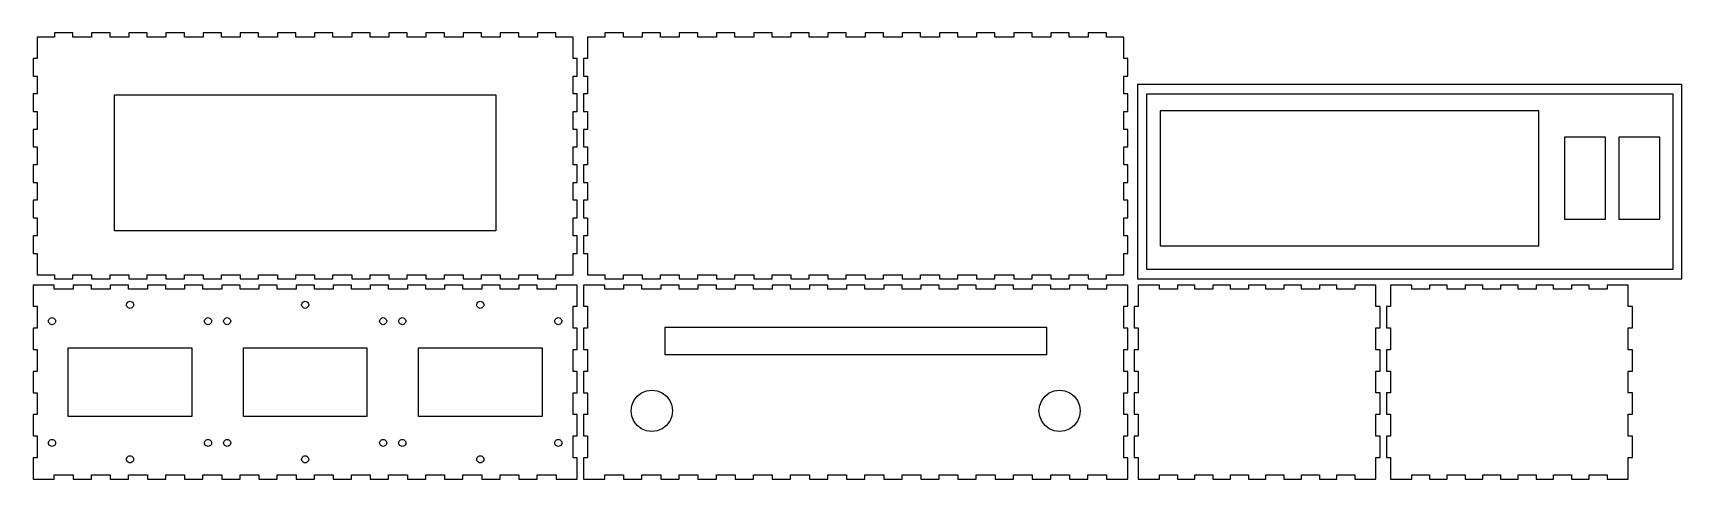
# Model space of a CAD drawing. Header units: metres. Extents: x 0 to 1205, y 0 to 326.
import ezdxf

# ---------------------------------------------------------------- set-up
doc = ezdxf.new("R2010")
doc.units = ezdxf.units.M

msp = doc.modelspace()

# ---------------------------------------------------------------- linework, layer by layer
for p, q in [((29.2, 326.3), (15.8, 326.3)), ((15.8, 326.3), (15.8, 323.3)), ((29.2, 323.3), (29.2, 326.3)), ((56.4, 326.3), (42.9, 326.3)), ((42.9, 326.3), (42.9, 323.3)), ((56.4, 323.3), (56.4, 326.3)), ((83.5, 326.3), (70.1, 326.3)), ((70.1, 326.3), (70.1, 323.3)), ((83.5, 323.3), (83.5, 326.3)), ((110.7, 326.3), (97.2, 326.3)), ((97.2, 326.3), (97.2, 323.3)), ((110.7, 323.3), (110.7, 326.3)), ((137.8, 326.3), (124.4, 326.3)), ((124.4, 326.3), (124.4, 323.3)), ((137.8, 323.3), (137.8, 326.3)), ((165, 326.3), (151.6, 326.3)), ((151.6, 326.3), (151.6, 323.3)), ((165, 323.3), (165, 326.3)), ((192.1, 326.3), (178.7, 326.3)), ((178.7, 326.3), (178.7, 323.3)), ((192.1, 323.3), (192.1, 326.3)), ((219.3, 326.3), (205.9, 326.3)), ((205.9, 326.3), (205.9, 323.3)), ((219.3, 323.3), (219.3, 326.3)), ((246.4, 326.3), (233, 326.3)), ((233, 326.3), (233, 323.3)), ((246.4, 323.3), (246.4, 326.3)), ((273.6, 326.3), (260.2, 326.3)), ((260.2, 326.3), (260.2, 323.3)), ((273.6, 323.3), (273.6, 326.3)), ((300.8, 326.3), (287.3, 326.3)), ((287.3, 326.3), (287.3, 323.3)), ((300.8, 323.3), (300.8, 326.3)), ((327.9, 326.3), (314.5, 326.3)), ((314.5, 326.3), (314.5, 323.3)), ((327.9, 323.3), (327.9, 326.3)), ((355.1, 326.3), (341.6, 326.3)), ((341.6, 326.3), (341.6, 323.3)), ((355.1, 323.3), (355.1, 326.3)), ((382.2, 326.3), (368.8, 326.3)), ((368.8, 326.3), (368.8, 323.3)), ((382.2, 323.3), (382.2, 326.3)), ((431.6, 326.3), (418.1, 326.3)), ((418.1, 326.3), (418.1, 323.3)), ((431.6, 323.3), (431.6, 326.3)), ((458.7, 326.3), (445.3, 326.3)), ((445.3, 326.3), (445.3, 323.3)), ((458.7, 323.3), (458.7, 326.3)), ((485.9, 326.3), (472.4, 326.3)), ((472.4, 326.3), (472.4, 323.3)), ((485.9, 323.3), (485.9, 326.3)), ((513, 326.3), (499.6, 326.3)), ((499.6, 326.3), (499.6, 323.3)), ((513, 323.3), (513, 326.3)), ((540.2, 326.3), (526.8, 326.3)), ((526.8, 326.3), (526.8, 323.3)), ((540.2, 323.3), (540.2, 326.3)), ((567.3, 326.3), (553.9, 326.3)), ((553.9, 326.3), (553.9, 323.3)), ((567.3, 323.3), (567.3, 326.3)), ((594.5, 326.3), (581.1, 326.3)), ((581.1, 326.3), (581.1, 323.3)), ((594.5, 323.3), (594.5, 326.3)), ((621.7, 326.3), (608.2, 326.3)), ((608.2, 326.3), (608.2, 323.3)), ((621.7, 323.3), (621.7, 326.3)), ((648.8, 326.3), (635.4, 326.3)), ((635.4, 326.3), (635.4, 323.3)), ((648.8, 323.3), (648.8, 326.3)), ((676, 326.3), (662.5, 326.3)), ((662.5, 326.3), (662.5, 323.3)), ((676, 323.3), (676, 326.3)), ((703.1, 326.3), (689.7, 326.3)), ((689.7, 326.3), (689.7, 323.3)), ((703.1, 323.3), (703.1, 326.3)), ((730.3, 326.3), (716.8, 326.3)), ((716.8, 326.3), (716.8, 323.3)), ((730.3, 323.3), (730.3, 326.3)), ((757.4, 326.3), (744, 326.3)), ((744, 326.3), (744, 323.3)), ((757.4, 323.3), (757.4, 326.3)), ((784.6, 326.3), (771.2, 326.3)), ((771.2, 326.3), (771.2, 323.3)), ((784.6, 323.3), (784.6, 326.3)), ((15.8, 323.3), (3.1, 323.3)), ((3.1, 323.3), (3.1, 307.6)), ((42.9, 323.3), (29.2, 323.3)), ((70.1, 323.3), (56.4, 323.3)), ((97.2, 323.3), (83.5, 323.3)), ((124.4, 323.3), (110.7, 323.3)), ((151.6, 323.3), (137.8, 323.3)), ((178.7, 323.3), (165, 323.3)), ((205.9, 323.3), (192.1, 323.3)), ((233, 323.3), (219.3, 323.3)), ((260.2, 323.3), (246.4, 323.3)), ((287.3, 323.3), (273.6, 323.3)), ((314.5, 323.3), (300.8, 323.3)), ((341.6, 323.3), (327.9, 323.3)), ((368.8, 323.3), (355.1, 323.3)), ((394.9, 323.3), (382.2, 323.3)), ((394.9, 307.6), (394.9, 323.3)), ((418.1, 323.3), (405.4, 323.3)), ((405.4, 323.3), (405.4, 307.6)), ((445.3, 323.3), (431.6, 323.3)), ((472.4, 323.3), (458.7, 323.3)), ((499.6, 323.3), (485.9, 323.3)), ((526.8, 323.3), (513, 323.3)), ((553.9, 323.3), (540.2, 323.3)), ((581.1, 323.3), (567.3, 323.3)), ((608.2, 323.3), (594.5, 323.3)), ((635.4, 323.3), (621.7, 323.3)), ((662.5, 323.3), (648.8, 323.3)), ((689.7, 323.3), (676, 323.3)), ((716.8, 323.3), (703.1, 323.3)), ((744, 323.3), (730.3, 323.3)), ((771.2, 323.3), (757.4, 323.3)), ((797.3, 323.3), (784.6, 323.3)), ((797.3, 307.6), (797.3, 323.3)), ((3.1, 307.6), (0.1, 307.6)), ((0.1, 307.6), (0.1, 294.8)), ((397.9, 307.6), (394.9, 307.6)), ((397.9, 294.8), (397.9, 307.6)), ((405.4, 307.6), (402.4, 307.6)), ((402.4, 307.6), (402.4, 294.8)), ((800.3, 307.6), (797.3, 307.6)), ((800.3, 294.8), (800.3, 307.6)), ((0.1, 294.8), (3.1, 294.8)), ((3.1, 294.8), (3.1, 281.7)), ((394.9, 281.7), (394.9, 294.8)), ((394.9, 294.8), (397.9, 294.8)), ((402.4, 294.8), (405.4, 294.8)), ((405.4, 294.8), (405.4, 281.7)), ((797.3, 281.7), (797.3, 294.8)), ((797.3, 294.8), (800.3, 294.8)), ((3.1, 281.7), (0.1, 281.7)), ((0.1, 281.7), (0.1, 268.8)), ((59.6, 181.6), (59.6, 281.1)), ((59.6, 281.1), (338.4, 281.1)), ((338.4, 281.1), (338.4, 181.6)), ((397.9, 281.7), (394.9, 281.7)), ((397.9, 268.8), (397.9, 281.7)), ((405.4, 281.7), (402.4, 281.7)), ((402.4, 281.7), (402.4, 268.8)), ((800.3, 281.7), (797.3, 281.7)), ((800.3, 268.8), (800.3, 281.7)), ((1205.2, 288.5), (807.2, 288.5)), ((807.2, 288.5), (807.2, 146.5)), ((814, 153.2), (814, 281.8)), ((814, 281.8), (1198.5, 281.8)), ((1198.5, 281.8), (1198.5, 153.2)), ((1205.2, 146.5), (1205.2, 288.5)), ((0.1, 268.8), (3.1, 268.8)), ((3.1, 268.8), (3.1, 255.7)), ((394.9, 255.7), (394.9, 268.8)), ((394.9, 268.8), (397.9, 268.8)), ((402.4, 268.8), (405.4, 268.8)), ((405.4, 268.8), (405.4, 255.7)), ((797.3, 255.7), (797.3, 268.8)), ((797.3, 268.8), (800.3, 268.8)), ((1100.5, 269.3), (823.9, 269.3)), ((823.9, 269.3), (823.9, 170.7)), ((1100.5, 170.7), (1100.5, 269.3)), ((3.1, 255.7), (0.1, 255.7)), ((0.1, 255.7), (0.1, 242.9)), ((397.9, 255.7), (394.9, 255.7)), ((397.9, 242.9), (397.9, 255.7)), ((405.4, 255.7), (402.4, 255.7)), ((402.4, 255.7), (402.4, 242.9)), ((800.3, 255.7), (797.3, 255.7)), ((800.3, 242.9), (800.3, 255.7)), ((0.1, 242.9), (3.1, 242.9)), ((3.1, 242.9), (3.1, 229.8)), ((394.9, 229.8), (394.9, 242.9)), ((394.9, 242.9), (397.9, 242.9)), ((402.4, 242.9), (405.4, 242.9)), ((405.4, 242.9), (405.4, 229.8)), ((797.3, 229.8), (797.3, 242.9)), ((797.3, 242.9), (800.3, 242.9)), ((1149.3, 250), (1119.3, 250)), ((1119.3, 250), (1119.3, 190)), ((1149.3, 190), (1149.3, 250)), ((1189.1, 250), (1159.1, 250)), ((1159.1, 250), (1159.1, 190)), ((1189.1, 190), (1189.1, 250)), ((3.1, 229.8), (0.1, 229.8)), ((0.1, 229.8), (0.1, 217)), ((397.9, 229.8), (394.9, 229.8)), ((397.9, 217), (397.9, 229.8)), ((405.4, 229.8), (402.4, 229.8)), ((402.4, 229.8), (402.4, 217)), ((800.3, 229.8), (797.3, 229.8)), ((800.3, 217), (800.3, 229.8)), ((0.1, 217), (3.1, 217)), ((3.1, 217), (3.1, 203.9)), ((394.9, 203.9), (394.9, 217)), ((394.9, 217), (397.9, 217)), ((402.4, 217), (405.4, 217)), ((405.4, 217), (405.4, 203.9)), ((797.3, 203.9), (797.3, 217)), ((797.3, 217), (800.3, 217)), ((3.1, 203.9), (0.1, 203.9)), ((0.1, 203.9), (0.1, 191.1)), ((397.9, 203.9), (394.9, 203.9)), ((397.9, 191.1), (397.9, 203.9)), ((405.4, 203.9), (402.4, 203.9)), ((402.4, 203.9), (402.4, 191.1)), ((800.3, 203.9), (797.3, 203.9)), ((800.3, 191.1), (800.3, 203.9)), ((0.1, 191.1), (3.1, 191.1)), ((3.1, 191.1), (3.1, 177.9)), ((338.4, 181.6), (59.6, 181.6)), ((394.9, 177.9), (394.9, 191.1)), ((394.9, 191.1), (397.9, 191.1)), ((402.4, 191.1), (405.4, 191.1)), ((405.4, 191.1), (405.4, 177.9)), ((797.3, 177.9), (797.3, 191.1)), ((797.3, 191.1), (800.3, 191.1)), ((1119.3, 190), (1149.3, 190)), ((1159.1, 190), (1189.1, 190)), ((3.1, 177.9), (0.1, 177.9)), ((0.1, 177.9), (0.1, 165.1)), ((397.9, 177.9), (394.9, 177.9)), ((397.9, 165.1), (397.9, 177.9)), ((405.4, 177.9), (402.4, 177.9)), ((402.4, 177.9), (402.4, 165.1)), ((800.3, 177.9), (797.3, 177.9)), ((800.3, 165.1), (800.3, 177.9)), ((823.9, 170.7), (1100.5, 170.7)), ((0.1, 165.1), (3.1, 165.1)), ((3.1, 165.1), (3.1, 149.4)), ((394.9, 149.4), (394.9, 165.1)), ((394.9, 165.1), (397.9, 165.1)), ((402.4, 165.1), (405.4, 165.1)), ((405.4, 165.1), (405.4, 149.4)), ((797.3, 149.4), (797.3, 165.1)), ((797.3, 165.1), (800.3, 165.1)), ((3.1, 149.4), (15.8, 149.4)), ((15.8, 149.4), (15.8, 146.4)), ((15.8, 146.4), (29.2, 146.4)), ((29.2, 149.4), (42.9, 149.4)), ((29.2, 146.4), (29.2, 149.4)), ((42.9, 149.4), (42.9, 146.4)), ((42.9, 146.4), (56.4, 146.4)), ((56.4, 146.4), (56.4, 149.4)), ((56.4, 149.4), (70.1, 149.4)), ((70.1, 149.4), (70.1, 146.4)), ((70.1, 146.4), (83.5, 146.4)), ((83.5, 146.4), (83.5, 149.4)), ((83.5, 149.4), (97.2, 149.4)), ((97.2, 149.4), (97.2, 146.4)), ((97.2, 146.4), (110.7, 146.4)), ((110.7, 146.4), (110.7, 149.4)), ((110.7, 149.4), (124.4, 149.4)), ((124.4, 149.4), (124.4, 146.4)), ((124.4, 146.4), (137.8, 146.4)), ((137.8, 146.4), (137.8, 149.4)), ((137.8, 149.4), (151.6, 149.4)), ((151.6, 149.4), (151.6, 146.4)), ((151.6, 146.4), (165, 146.4)), ((165, 146.4), (165, 149.4)), ((165, 149.4), (178.7, 149.4)), ((178.7, 149.4), (178.7, 146.4)), ((178.7, 146.4), (192.1, 146.4)), ((192.1, 146.4), (192.1, 149.4)), ((192.1, 149.4), (205.9, 149.4)), ((205.9, 149.4), (205.9, 146.4)), ((205.9, 146.4), (219.3, 146.4)), ((219.3, 146.4), (219.3, 149.4)), ((219.3, 149.4), (233, 149.4)), ((233, 149.4), (233, 146.4)), ((233, 146.4), (246.4, 146.4)), ((246.4, 146.4), (246.4, 149.4)), ((246.4, 149.4), (260.2, 149.4)), ((260.2, 149.4), (260.2, 146.4)), ((260.2, 146.4), (273.6, 146.4)), ((273.6, 146.4), (273.6, 149.4)), ((273.6, 149.4), (287.3, 149.4)), ((287.3, 149.4), (287.3, 146.4)), ((287.3, 146.4), (300.8, 146.4)), ((300.8, 146.4), (300.8, 149.4)), ((300.8, 149.4), (314.5, 149.4)), ((314.5, 149.4), (314.5, 146.4)), ((314.5, 146.4), (327.9, 146.4)), ((327.9, 146.4), (327.9, 149.4)), ((327.9, 149.4), (341.6, 149.4)), ((341.6, 149.4), (341.6, 146.4)), ((341.6, 146.4), (355.1, 146.4)), ((355.1, 146.4), (355.1, 149.4)), ((355.1, 149.4), (368.8, 149.4)), ((368.8, 149.4), (368.8, 146.4)), ((368.8, 146.4), (382.2, 146.4)), ((382.2, 146.4), (382.2, 149.4)), ((382.2, 149.4), (394.9, 149.4)), ((405.4, 149.4), (418.1, 149.4)), ((418.1, 149.4), (418.1, 146.4)), ((418.1, 146.4), (431.6, 146.4)), ((431.6, 149.4), (445.3, 149.4)), ((431.6, 146.4), (431.6, 149.4)), ((445.3, 149.4), (445.3, 146.4)), ((445.3, 146.4), (458.7, 146.4)), ((458.7, 146.4), (458.7, 149.4)), ((458.7, 149.4), (472.4, 149.4)), ((472.4, 149.4), (472.4, 146.4)), ((472.4, 146.4), (485.9, 146.4)), ((485.9, 146.4), (485.9, 149.4)), ((485.9, 149.4), (499.6, 149.4)), ((499.6, 149.4), (499.6, 146.4)), ((499.6, 146.4), (513, 146.4)), ((513, 146.4), (513, 149.4)), ((513, 149.4), (526.8, 149.4)), ((526.8, 149.4), (526.8, 146.4)), ((526.8, 146.4), (540.2, 146.4)), ((540.2, 146.4), (540.2, 149.4)), ((540.2, 149.4), (553.9, 149.4)), ((553.9, 149.4), (553.9, 146.4)), ((553.9, 146.4), (567.3, 146.4)), ((567.3, 146.4), (567.3, 149.4)), ((567.3, 149.4), (581.1, 149.4)), ((581.1, 149.4), (581.1, 146.4)), ((581.1, 146.4), (594.5, 146.4)), ((594.5, 146.4), (594.5, 149.4)), ((594.5, 149.4), (608.2, 149.4)), ((608.2, 149.4), (608.2, 146.4)), ((608.2, 146.4), (621.7, 146.4)), ((621.7, 146.4), (621.7, 149.4)), ((621.7, 149.4), (635.4, 149.4)), ((635.4, 149.4), (635.4, 146.4)), ((635.4, 146.4), (648.8, 146.4)), ((648.8, 146.4), (648.8, 149.4)), ((648.8, 149.4), (662.5, 149.4)), ((662.5, 149.4), (662.5, 146.4)), ((662.5, 146.4), (676, 146.4)), ((676, 146.4), (676, 149.4)), ((676, 149.4), (689.7, 149.4)), ((689.7, 149.4), (689.7, 146.4)), ((689.7, 146.4), (703.1, 146.4)), ((703.1, 146.4), (703.1, 149.4)), ((703.1, 149.4), (716.8, 149.4)), ((716.8, 149.4), (716.8, 146.4)), ((716.8, 146.4), (730.3, 146.4)), ((730.3, 146.4), (730.3, 149.4)), ((730.3, 149.4), (744, 149.4)), ((744, 149.4), (744, 146.4)), ((744, 146.4), (757.4, 146.4)), ((757.4, 146.4), (757.4, 149.4)), ((757.4, 149.4), (771.2, 149.4)), ((771.2, 149.4), (771.2, 146.4)), ((771.2, 146.4), (784.6, 146.4)), ((784.6, 146.4), (784.6, 149.4)), ((784.6, 149.4), (797.3, 149.4)), ((807.2, 146.5), (1205.2, 146.5)), ((1198.5, 153.2), (814, 153.2)), ((15.6, 141.9), (0.1, 141.9)), ((0.1, 141.9), (0.1, 126.4)), ((15.6, 138.9), (15.6, 141.9)), ((29.4, 138.9), (15.6, 138.9)), ((42.8, 141.9), (29.4, 141.9)), ((29.4, 141.9), (29.4, 138.9)), ((42.8, 138.9), (42.8, 141.9)), ((56.5, 138.9), (42.8, 138.9)), ((69.9, 141.9), (56.5, 141.9)), ((56.5, 141.9), (56.5, 138.9)), ((69.9, 138.9), (69.9, 141.9)), ((83.7, 138.9), (69.9, 138.9)), ((97.1, 141.9), (83.7, 141.9)), ((83.7, 141.9), (83.7, 138.9)), ((97.1, 138.9), (97.1, 141.9)), ((110.8, 138.9), (97.1, 138.9)), ((124.2, 141.9), (110.8, 141.9)), ((110.8, 141.9), (110.8, 138.9)), ((124.2, 138.9), (124.2, 141.9)), ((138, 138.9), (124.2, 138.9)), ((151.4, 141.9), (138, 141.9)), ((138, 141.9), (138, 138.9)), ((151.4, 138.9), (151.4, 141.9)), ((165.1, 138.9), (151.4, 138.9)), ((178.6, 141.9), (165.1, 141.9)), ((165.1, 141.9), (165.1, 138.9)), ((178.6, 138.9), (178.6, 141.9)), ((192.3, 138.9), (178.6, 138.9)), ((205.7, 141.9), (192.3, 141.9)), ((192.3, 141.9), (192.3, 138.9)), ((205.7, 138.9), (205.7, 141.9)), ((219.4, 138.9), (205.7, 138.9)), ((232.9, 141.9), (219.4, 141.9)), ((219.4, 141.9), (219.4, 138.9)), ((232.9, 138.9), (232.9, 141.9)), ((246.6, 138.9), (232.9, 138.9)), ((260, 141.9), (246.6, 141.9)), ((246.6, 141.9), (246.6, 138.9)), ((260, 138.9), (260, 141.9)), ((273.8, 138.9), (260, 138.9)), ((287.2, 141.9), (273.8, 141.9)), ((273.8, 141.9), (273.8, 138.9)), ((287.2, 138.9), (287.2, 141.9)), ((300.9, 138.9), (287.2, 138.9)), ((314.3, 141.9), (300.9, 141.9)), ((300.9, 141.9), (300.9, 138.9)), ((314.3, 138.9), (314.3, 141.9)), ((328.1, 138.9), (314.3, 138.9)), ((341.5, 141.9), (328.1, 141.9)), ((328.1, 141.9), (328.1, 138.9)), ((341.5, 138.9), (341.5, 141.9)), ((355.2, 138.9), (341.5, 138.9)), ((368.6, 141.9), (355.2, 141.9)), ((355.2, 141.9), (355.2, 138.9)), ((368.6, 138.9), (368.6, 141.9)), ((382.4, 138.9), (368.6, 138.9)), ((397.9, 141.9), (382.4, 141.9)), ((382.4, 141.9), (382.4, 138.9)), ((397.9, 126.4), (397.9, 141.9)), ((418, 141.9), (402.4, 141.9)), ((402.4, 141.9), (402.4, 126.4)), ((418, 138.9), (418, 141.9)), ((431.7, 138.9), (418, 138.9)), ((445.1, 141.9), (431.7, 141.9)), ((431.7, 141.9), (431.7, 138.9)), ((445.1, 138.9), (445.1, 141.9)), ((458.9, 138.9), (445.1, 138.9)), ((472.3, 141.9), (458.9, 141.9)), ((458.9, 141.9), (458.9, 138.9)), ((472.3, 138.9), (472.3, 141.9)), ((486, 138.9), (472.3, 138.9)), ((499.5, 141.9), (486, 141.9)), ((486, 141.9), (486, 138.9)), ((499.5, 138.9), (499.5, 141.9)), ((513.2, 138.9), (499.5, 138.9)), ((526.6, 141.9), (513.2, 141.9)), ((513.2, 141.9), (513.2, 138.9)), ((526.6, 138.9), (526.6, 141.9)), ((540.3, 138.9), (526.6, 138.9)), ((553.8, 141.9), (540.3, 141.9)), ((540.3, 141.9), (540.3, 138.9)), ((553.8, 138.9), (553.8, 141.9)), ((567.5, 138.9), (553.8, 138.9)), ((580.9, 141.9), (567.5, 141.9)), ((567.5, 141.9), (567.5, 138.9)), ((580.9, 138.9), (580.9, 141.9)), ((594.6, 138.9), (580.9, 138.9)), ((608.1, 141.9), (594.6, 141.9)), ((594.6, 141.9), (594.6, 138.9)), ((608.1, 138.9), (608.1, 141.9)), ((621.8, 138.9), (608.1, 138.9)), ((635.2, 141.9), (621.8, 141.9)), ((621.8, 141.9), (621.8, 138.9)), ((635.2, 138.9), (635.2, 141.9)), ((649, 138.9), (635.2, 138.9)), ((662.4, 141.9), (649, 141.9)), ((649, 141.9), (649, 138.9)), ((662.4, 138.9), (662.4, 141.9)), ((676.1, 138.9), (662.4, 138.9)), ((689.5, 141.9), (676.1, 141.9)), ((676.1, 141.9), (676.1, 138.9)), ((689.5, 138.9), (689.5, 141.9)), ((703.3, 138.9), (689.5, 138.9)), ((716.7, 141.9), (703.3, 141.9)), ((703.3, 141.9), (703.3, 138.9)), ((716.7, 138.9), (716.7, 141.9)), ((730.4, 138.9), (716.7, 138.9)), ((743.9, 141.9), (730.4, 141.9)), ((730.4, 141.9), (730.4, 138.9)), ((743.9, 138.9), (743.9, 141.9)), ((757.6, 138.9), (743.9, 138.9)), ((771, 141.9), (757.6, 141.9)), ((757.6, 141.9), (757.6, 138.9)), ((771, 138.9), (771, 141.9)), ((784.7, 138.9), (771, 138.9)), ((800.3, 141.9), (784.7, 141.9)), ((784.7, 141.9), (784.7, 138.9)), ((800.3, 126.4), (800.3, 141.9)), ((823.3, 141.9), (807.8, 141.9)), ((807.8, 141.9), (807.8, 126.2)), ((823.3, 138.9), (823.3, 141.9)), ((836.5, 138.9), (823.3, 138.9)), ((849.3, 141.9), (836.5, 141.9)), ((836.5, 141.9), (836.5, 138.9)), ((849.3, 138.9), (849.3, 141.9)), ((862.4, 138.9), (849.3, 138.9)), ((875.2, 141.9), (862.4, 141.9)), ((862.4, 141.9), (862.4, 138.9)), ((875.2, 138.9), (875.2, 141.9)), ((888.3, 138.9), (875.2, 138.9)), ((901.1, 141.9), (888.3, 141.9)), ((888.3, 141.9), (888.3, 138.9)), ((901.1, 138.9), (901.1, 141.9)), ((914.2, 138.9), (901.1, 138.9)), ((927.1, 141.9), (914.2, 141.9)), ((914.2, 141.9), (914.2, 138.9)), ((927.1, 138.9), (927.1, 141.9)), ((940.2, 138.9), (927.1, 138.9)), ((953, 141.9), (940.2, 141.9)), ((940.2, 141.9), (940.2, 138.9)), ((953, 138.9), (953, 141.9)), ((966.1, 138.9), (953, 138.9)), ((981.6, 141.9), (966.1, 141.9)), ((966.1, 141.9), (966.1, 138.9)), ((981.6, 126.2), (981.6, 141.9)), ((1007.7, 141.9), (992.2, 141.9)), ((992.2, 141.9), (992.2, 126.2)), ((1007.7, 138.9), (1007.7, 141.9)), ((1020.8, 138.9), (1007.7, 138.9)), ((1033.6, 141.9), (1020.8, 141.9)), ((1020.8, 141.9), (1020.8, 138.9)), ((1033.6, 138.9), (1033.6, 141.9)), ((1046.8, 138.9), (1033.6, 138.9)), ((1059.6, 141.9), (1046.8, 141.9)), ((1046.8, 141.9), (1046.8, 138.9)), ((1059.6, 138.9), (1059.6, 141.9)), ((1072.7, 138.9), (1059.6, 138.9)), ((1085.5, 141.9), (1072.7, 141.9)), ((1072.7, 141.9), (1072.7, 138.9)), ((1085.5, 138.9), (1085.5, 141.9)), ((1098.6, 138.9), (1085.5, 138.9)), ((1111.4, 141.9), (1098.6, 141.9)), ((1098.6, 141.9), (1098.6, 138.9)), ((1111.4, 138.9), (1111.4, 141.9)), ((1124.5, 138.9), (1111.4, 138.9)), ((1137.3, 141.9), (1124.5, 141.9)), ((1124.5, 141.9), (1124.5, 138.9)), ((1137.3, 138.9), (1137.3, 141.9)), ((1150.5, 138.9), (1137.3, 138.9)), ((1166, 141.9), (1150.5, 141.9)), ((1150.5, 141.9), (1150.5, 138.9)), ((1166, 126.2), (1166, 141.9)), ((0.1, 126.4), (3.1, 126.4)), ((3.1, 126.4), (3.1, 110.4)), ((68.4, 127.5), (68.5, 128.2)), ((68.5, 126.8), (68.4, 127.5)), ((68.5, 128.2), (68.8, 128.8)), ((68.8, 126.2), (68.5, 126.8)), ((68.8, 128.8), (69.2, 129.3)), ((69.2, 125.7), (68.8, 126.2)), ((69.2, 129.3), (69.7, 129.7)), ((69.7, 125.3), (69.2, 125.7)), ((69.7, 129.7), (70.3, 130)), ((70.3, 125), (69.7, 125.3)), ((70.3, 130), (71, 130.1)), ((71, 124.9), (70.3, 125)), ((71, 130.1), (71.7, 130)), ((71.7, 125), (71, 124.9)), ((71.7, 130), (72.3, 129.7)), ((72.3, 125.3), (71.7, 125)), ((72.3, 129.7), (72.8, 129.3)), ((72.8, 125.7), (72.3, 125.3)), ((72.8, 129.3), (73.2, 128.8)), ((73.2, 126.2), (72.8, 125.7)), ((73.2, 128.8), (73.5, 128.2)), ((73.5, 126.8), (73.2, 126.2)), ((73.5, 128.2), (73.6, 127.5)), ((73.6, 127.5), (73.5, 126.8)), ((196.4, 127.5), (196.5, 128.2)), ((196.5, 126.8), (196.4, 127.5)), ((196.5, 128.2), (196.8, 128.8)), ((196.8, 126.2), (196.5, 126.8)), ((196.8, 128.8), (197.2, 129.3)), ((197.2, 125.7), (196.8, 126.2)), ((197.2, 129.3), (197.7, 129.7)), ((197.7, 125.3), (197.2, 125.7)), ((197.7, 129.7), (198.3, 130)), ((198.3, 125), (197.7, 125.3)), ((198.3, 130), (199, 130.1)), ((199, 124.9), (198.3, 125)), ((199, 130.1), (199.7, 130)), ((199.7, 125), (199, 124.9)), ((199.7, 130), (200.3, 129.7)), ((200.3, 125.3), (199.7, 125)), ((200.3, 129.7), (200.8, 129.3)), ((200.8, 125.7), (200.3, 125.3)), ((200.8, 129.3), (201.2, 128.8)), ((201.2, 126.2), (200.8, 125.7)), ((201.2, 128.8), (201.5, 128.2)), ((201.5, 126.8), (201.2, 126.2)), ((201.5, 128.2), (201.6, 127.5)), ((201.6, 127.5), (201.5, 126.8)), ((324.4, 127.5), (324.5, 128.2)), ((324.5, 126.8), (324.4, 127.5)), ((324.5, 128.2), (324.8, 128.8)), ((324.8, 126.2), (324.5, 126.8)), ((324.8, 128.8), (325.2, 129.3)), ((325.2, 125.7), (324.8, 126.2)), ((325.2, 129.3), (325.7, 129.7)), ((325.7, 125.3), (325.2, 125.7)), ((325.7, 129.7), (326.3, 130)), ((326.3, 125), (325.7, 125.3)), ((326.3, 130), (327, 130.1)), ((327, 124.9), (326.3, 125)), ((327, 130.1), (327.7, 130)), ((327.7, 125), (327, 124.9)), ((327.7, 130), (328.3, 129.7)), ((328.3, 125.3), (327.7, 125)), ((328.3, 129.7), (328.8, 129.3)), ((328.8, 125.7), (328.3, 125.3)), ((328.8, 129.3), (329.2, 128.8)), ((329.2, 126.2), (328.8, 125.7)), ((329.2, 128.8), (329.5, 128.2)), ((329.5, 126.8), (329.2, 126.2)), ((329.5, 128.2), (329.6, 127.5)), ((329.6, 127.5), (329.5, 126.8)), ((394.9, 110.4), (394.9, 126.4)), ((394.9, 126.4), (397.9, 126.4)), ((402.4, 126.4), (405.4, 126.4)), ((405.4, 126.4), (405.4, 110.4)), ((797.3, 110.4), (797.3, 126.4)), ((797.3, 126.4), (800.3, 126.4)), ((807.8, 126.2), (804.8, 126.2)), ((804.8, 126.2), (804.8, 110.6)), ((984.6, 126.2), (981.6, 126.2)), ((984.6, 110.6), (984.6, 126.2)), ((992.2, 126.2), (989.2, 126.2)), ((989.2, 126.2), (989.2, 110.6)), ((1169, 126.2), (1166, 126.2)), ((1169, 110.6), (1169, 126.2)), ((3.1, 110.4), (0.1, 110.4)), ((0.1, 110.4), (0.1, 94.8)), ((11.4, 115.5), (11.5, 116.2)), ((11.5, 114.8), (11.4, 115.5)), ((11.5, 116.2), (11.8, 116.8)), ((11.8, 114.2), (11.5, 114.8)), ((11.8, 116.8), (12.2, 117.3)), ((12.2, 113.7), (11.8, 114.2)), ((12.2, 117.3), (12.7, 117.7)), ((12.7, 113.3), (12.2, 113.7)), ((12.7, 117.7), (13.3, 118)), ((13.3, 113), (12.7, 113.3)), ((13.3, 118), (14, 118.1)), ((14, 112.9), (13.3, 113)), ((14, 118.1), (14.7, 118)), ((14.7, 113), (14, 112.9)), ((14.7, 118), (15.3, 117.7)), ((15.3, 113.3), (14.7, 113)), ((15.3, 117.7), (15.8, 117.3)), ((15.8, 113.7), (15.3, 113.3)), ((15.8, 117.3), (16.2, 116.8)), ((16.2, 114.2), (15.8, 113.7)), ((16.2, 116.8), (16.5, 116.2)), ((16.5, 114.8), (16.2, 114.2)), ((16.5, 116.2), (16.6, 115.5)), ((16.6, 115.5), (16.5, 114.8)), ((125.4, 115.5), (125.5, 116.2)), ((125.5, 114.8), (125.4, 115.5)), ((125.5, 116.2), (125.8, 116.8)), ((125.8, 114.2), (125.5, 114.8)), ((125.8, 116.8), (126.2, 117.3)), ((126.2, 113.7), (125.8, 114.2)), ((126.2, 117.3), (126.7, 117.7)), ((126.7, 113.3), (126.2, 113.7)), ((126.7, 117.7), (127.3, 118)), ((127.3, 113), (126.7, 113.3)), ((127.3, 118), (128, 118.1)), ((128, 112.9), (127.3, 113)), ((128, 118.1), (128.7, 118)), ((128.7, 113), (128, 112.9)), ((128.7, 118), (129.3, 117.7)), ((129.3, 113.3), (128.7, 113)), ((129.3, 117.7), (129.8, 117.3)), ((129.8, 113.7), (129.3, 113.3)), ((129.8, 117.3), (130.2, 116.8)), ((130.2, 114.2), (129.8, 113.7)), ((130.2, 116.8), (130.5, 116.2)), ((130.5, 114.8), (130.2, 114.2)), ((130.5, 116.2), (130.6, 115.5)), ((130.6, 115.5), (130.5, 114.8)), ((139.4, 115.5), (139.5, 116.2)), ((139.5, 114.8), (139.4, 115.5)), ((139.5, 116.2), (139.8, 116.8)), ((139.8, 114.2), (139.5, 114.8)), ((139.8, 116.8), (140.2, 117.3)), ((140.2, 113.7), (139.8, 114.2)), ((140.2, 117.3), (140.7, 117.7)), ((140.7, 113.3), (140.2, 113.7)), ((140.7, 117.7), (141.3, 118)), ((141.3, 113), (140.7, 113.3)), ((141.3, 118), (142, 118.1)), ((142, 112.9), (141.3, 113)), ((142, 118.1), (142.7, 118)), ((142.7, 113), (142, 112.9)), ((142.7, 118), (143.3, 117.7)), ((143.3, 113.3), (142.7, 113)), ((143.3, 117.7), (143.8, 117.3)), ((143.8, 113.7), (143.3, 113.3)), ((143.8, 117.3), (144.2, 116.8)), ((144.2, 114.2), (143.8, 113.7)), ((144.2, 116.8), (144.5, 116.2)), ((144.5, 114.8), (144.2, 114.2)), ((144.5, 116.2), (144.6, 115.5)), ((144.6, 115.5), (144.5, 114.8)), ((253.4, 115.5), (253.5, 116.2)), ((253.5, 114.8), (253.4, 115.5)), ((253.5, 116.2), (253.8, 116.8)), ((253.8, 114.2), (253.5, 114.8)), ((253.8, 116.8), (254.2, 117.3)), ((254.2, 113.7), (253.8, 114.2)), ((254.2, 117.3), (254.7, 117.7)), ((254.7, 113.3), (254.2, 113.7)), ((254.7, 117.7), (255.3, 118)), ((255.3, 113), (254.7, 113.3)), ((255.3, 118), (256, 118.1)), ((256, 112.9), (255.3, 113)), ((256, 118.1), (256.7, 118)), ((256.7, 113), (256, 112.9)), ((256.7, 118), (257.3, 117.7)), ((257.3, 113.3), (256.7, 113)), ((257.3, 117.7), (257.8, 117.3)), ((257.8, 113.7), (257.3, 113.3)), ((257.8, 117.3), (258.2, 116.8)), ((258.2, 114.2), (257.8, 113.7)), ((258.2, 116.8), (258.5, 116.2)), ((258.5, 114.8), (258.2, 114.2)), ((258.5, 116.2), (258.6, 115.5)), ((258.6, 115.5), (258.5, 114.8)), ((267.4, 115.5), (267.5, 116.2)), ((267.5, 114.8), (267.4, 115.5)), ((267.5, 116.2), (267.8, 116.8)), ((267.8, 114.2), (267.5, 114.8)), ((267.8, 116.8), (268.2, 117.3)), ((268.2, 113.7), (267.8, 114.2)), ((268.2, 117.3), (268.7, 117.7)), ((268.7, 113.3), (268.2, 113.7)), ((268.7, 117.7), (269.3, 118)), ((269.3, 113), (268.7, 113.3)), ((269.3, 118), (270, 118.1)), ((270, 112.9), (269.3, 113)), ((270, 118.1), (270.7, 118)), ((270.7, 113), (270, 112.9)), ((270.7, 118), (271.3, 117.7)), ((271.3, 113.3), (270.7, 113)), ((271.3, 117.7), (271.8, 117.3)), ((271.8, 113.7), (271.3, 113.3)), ((271.8, 117.3), (272.2, 116.8)), ((272.2, 114.2), (271.8, 113.7)), ((272.2, 116.8), (272.5, 116.2)), ((272.5, 114.8), (272.2, 114.2)), ((272.5, 116.2), (272.6, 115.5)), ((272.6, 115.5), (272.5, 114.8)), ((381.4, 115.5), (381.5, 116.2)), ((381.5, 114.8), (381.4, 115.5)), ((381.5, 116.2), (381.8, 116.8)), ((381.8, 114.2), (381.5, 114.8)), ((381.8, 116.8), (382.2, 117.3)), ((382.2, 113.7), (381.8, 114.2)), ((382.2, 117.3), (382.7, 117.7)), ((382.7, 113.3), (382.2, 113.7)), ((382.7, 117.7), (383.3, 118)), ((383.3, 113), (382.7, 113.3)), ((383.3, 118), (384, 118.1)), ((384, 112.9), (383.3, 113)), ((384, 118.1), (384.7, 118)), ((384.7, 113), (384, 112.9)), ((384.7, 118), (385.3, 117.7)), ((385.3, 113.3), (384.7, 113)), ((385.3, 117.7), (385.8, 117.3)), ((385.8, 113.7), (385.3, 113.3)), ((385.8, 117.3), (386.2, 116.8)), ((386.2, 114.2), (385.8, 113.7)), ((386.2, 116.8), (386.5, 116.2)), ((386.5, 114.8), (386.2, 114.2)), ((386.5, 116.2), (386.6, 115.5)), ((386.6, 115.5), (386.5, 114.8)), ((397.9, 110.4), (394.9, 110.4)), ((397.9, 94.8), (397.9, 110.4)), ((405.4, 110.4), (402.4, 110.4)), ((402.4, 110.4), (402.4, 94.8)), ((462, 90.9), (462, 111.1)), ((462, 111.1), (740.7, 111.1)), ((740.7, 111.1), (740.7, 90.9)), ((800.3, 110.4), (797.3, 110.4)), ((800.3, 94.8), (800.3, 110.4)), ((804.8, 110.6), (807.8, 110.6)), ((807.8, 110.6), (807.8, 94.6)), ((981.6, 94.6), (981.6, 110.6)), ((981.6, 110.6), (984.6, 110.6)), ((989.2, 110.6), (992.2, 110.6)), ((992.2, 110.6), (992.2, 94.6)), ((1166, 94.6), (1166, 110.6)), ((1166, 110.6), (1169, 110.6)), ((0.1, 94.8), (3.1, 94.8)), ((3.1, 94.8), (3.1, 78.8)), ((25.9, 45.9), (25.9, 96.1)), ((25.9, 96.1), (116.1, 96.1)), ((116.1, 96.1), (116.1, 45.9)), ((153.9, 45.9), (153.9, 96.1)), ((153.9, 96.1), (244.1, 96.1)), ((244.1, 96.1), (244.1, 45.9)), ((281.9, 45.9), (281.9, 96.1)), ((281.9, 96.1), (372.1, 96.1)), ((372.1, 96.1), (372.1, 45.9)), ((394.9, 78.8), (394.9, 94.8)), ((394.9, 94.8), (397.9, 94.8)), ((402.4, 94.8), (405.4, 94.8)), ((405.4, 94.8), (405.4, 78.8)), ((740.7, 90.9), (462, 90.9)), ((797.3, 78.8), (797.3, 94.8)), ((797.3, 94.8), (800.3, 94.8)), ((807.8, 94.6), (804.8, 94.6)), ((804.8, 94.6), (804.8, 79)), ((984.6, 94.6), (981.6, 94.6)), ((984.6, 79), (984.6, 94.6)), ((992.2, 94.6), (989.2, 94.6)), ((989.2, 94.6), (989.2, 79)), ((1169, 94.6), (1166, 94.6)), ((1169, 79), (1169, 94.6)), ((3.1, 78.8), (0.1, 78.8)), ((0.1, 78.8), (0.1, 63.2)), ((397.9, 78.8), (394.9, 78.8)), ((397.9, 63.2), (397.9, 78.8)), ((405.4, 78.8), (402.4, 78.8)), ((402.4, 78.8), (402.4, 63.2)), ((800.3, 78.8), (797.3, 78.8)), ((800.3, 63.2), (800.3, 78.8)), ((804.8, 79), (807.8, 79)), ((807.8, 79), (807.8, 63)), ((981.6, 63), (981.6, 79)), ((981.6, 79), (984.6, 79)), ((989.2, 79), (992.2, 79)), ((992.2, 79), (992.2, 63)), ((1166, 63), (1166, 79)), ((1166, 79), (1169, 79)), ((0.1, 63.2), (3.1, 63.2)), ((3.1, 63.2), (3.1, 47.2)), ((394.9, 47.2), (394.9, 63.2)), ((394.9, 63.2), (397.9, 63.2)), ((402.4, 63.2), (405.4, 63.2)), ((405.4, 63.2), (405.4, 47.2)), ((439.3, 57.5), (441.7, 60.7)), ((441.7, 60.7), (444.8, 63.1)), ((444.8, 63.1), (448.5, 64.6)), ((448.5, 64.6), (452.4, 65.1)), ((452.4, 65.1), (456.3, 64.6)), ((456.3, 64.6), (459.9, 63.1)), ((459.9, 63.1), (463, 60.7)), ((463, 60.7), (465.4, 57.5)), ((737.3, 57.5), (739.7, 60.7)), ((739.7, 60.7), (742.8, 63.1)), ((742.8, 63.1), (746.5, 64.6)), ((746.5, 64.6), (750.4, 65.1)), ((750.4, 65.1), (754.3, 64.6)), ((754.3, 64.6), (757.9, 63.1)), ((757.9, 63.1), (761, 60.7)), ((761, 60.7), (763.4, 57.5)), ((797.3, 47.2), (797.3, 63.2)), ((797.3, 63.2), (800.3, 63.2)), ((807.8, 63), (804.8, 63)), ((804.8, 63), (804.8, 47.4)), ((984.6, 63), (981.6, 63)), ((984.6, 47.4), (984.6, 63)), ((992.2, 63), (989.2, 63)), ((989.2, 63), (989.2, 47.4)), ((1169, 63), (1166, 63)), ((1169, 47.4), (1169, 63)), ((437.3, 50), (437.8, 53.9)), ((437.8, 46.1), (437.3, 50)), ((437.8, 53.9), (439.3, 57.5)), ((465.4, 57.5), (466.9, 53.9)), ((466.9, 53.9), (467.4, 50)), ((467.4, 50), (466.9, 46.1)), ((735.3, 50), (735.8, 53.9)), ((735.8, 46.1), (735.3, 50)), ((735.8, 53.9), (737.3, 57.5)), ((763.4, 57.5), (764.9, 53.9)), ((764.9, 53.9), (765.4, 50)), ((765.4, 50), (764.9, 46.1)), ((3.1, 47.2), (0.1, 47.2)), ((0.1, 47.2), (0.1, 31.6)), ((116.1, 45.9), (25.9, 45.9)), ((244.1, 45.9), (153.9, 45.9)), ((372.1, 45.9), (281.9, 45.9)), ((397.9, 47.2), (394.9, 47.2)), ((397.9, 31.6), (397.9, 47.2)), ((405.4, 47.2), (402.4, 47.2)), ((402.4, 47.2), (402.4, 31.6)), ((439.3, 42.5), (437.8, 46.1)), ((441.7, 39.3), (439.3, 42.5)), ((444.8, 36.9), (441.7, 39.3)), ((448.5, 35.4), (444.8, 36.9)), ((459.9, 36.9), (456.3, 35.4)), ((463, 39.3), (459.9, 36.9)), ((465.4, 42.5), (463, 39.3)), ((466.9, 46.1), (465.4, 42.5)), ((737.3, 42.5), (735.8, 46.1)), ((739.7, 39.3), (737.3, 42.5)), ((742.8, 36.9), (739.7, 39.3)), ((746.5, 35.4), (742.8, 36.9)), ((757.9, 36.9), (754.3, 35.4)), ((761, 39.3), (757.9, 36.9)), ((763.4, 42.5), (761, 39.3)), ((764.9, 46.1), (763.4, 42.5)), ((800.3, 47.2), (797.3, 47.2)), ((800.3, 31.6), (800.3, 47.2)), ((804.8, 47.4), (807.8, 47.4)), ((807.8, 47.4), (807.8, 31.4)), ((981.6, 31.4), (981.6, 47.4)), ((981.6, 47.4), (984.6, 47.4)), ((989.2, 47.4), (992.2, 47.4)), ((992.2, 47.4), (992.2, 31.4)), ((1166, 31.4), (1166, 47.4)), ((1166, 47.4), (1169, 47.4)), ((0.1, 31.6), (3.1, 31.6)), ((3.1, 31.6), (3.1, 15.6)), ((11.4, 26.5), (11.5, 27.2)), ((11.5, 25.8), (11.4, 26.5)), ((11.5, 27.2), (11.8, 27.8)), ((11.8, 25.2), (11.5, 25.8)), ((11.8, 27.8), (12.2, 28.3)), ((12.2, 24.7), (11.8, 25.2)), ((12.2, 28.3), (12.7, 28.7)), ((12.7, 24.3), (12.2, 24.7)), ((12.7, 28.7), (13.3, 29)), ((13.3, 24), (12.7, 24.3)), ((13.3, 29), (14, 29.1)), ((14, 29.1), (14.7, 29)), ((14.7, 29), (15.3, 28.7)), ((15.3, 24.3), (14.7, 24)), ((15.3, 28.7), (15.8, 28.3)), ((15.8, 24.7), (15.3, 24.3)), ((15.8, 28.3), (16.2, 27.8)), ((16.2, 25.2), (15.8, 24.7)), ((16.2, 27.8), (16.5, 27.2)), ((16.5, 25.8), (16.2, 25.2)), ((16.5, 27.2), (16.6, 26.5)), ((16.6, 26.5), (16.5, 25.8)), ((125.4, 26.5), (125.5, 27.2)), ((125.5, 25.8), (125.4, 26.5)), ((125.5, 27.2), (125.8, 27.8)), ((125.8, 25.2), (125.5, 25.8)), ((125.8, 27.8), (126.2, 28.3)), ((126.2, 24.7), (125.8, 25.2)), ((126.2, 28.3), (126.7, 28.7)), ((126.7, 24.3), (126.2, 24.7)), ((126.7, 28.7), (127.3, 29)), ((127.3, 24), (126.7, 24.3)), ((127.3, 29), (128, 29.1)), ((128, 29.1), (128.7, 29)), ((128.7, 29), (129.3, 28.7)), ((129.3, 24.3), (128.7, 24)), ((129.3, 28.7), (129.8, 28.3)), ((129.8, 24.7), (129.3, 24.3)), ((129.8, 28.3), (130.2, 27.8)), ((130.2, 25.2), (129.8, 24.7)), ((130.2, 27.8), (130.5, 27.2)), ((130.5, 25.8), (130.2, 25.2)), ((130.5, 27.2), (130.6, 26.5)), ((130.6, 26.5), (130.5, 25.8)), ((139.4, 26.5), (139.5, 27.2)), ((139.5, 25.8), (139.4, 26.5)), ((139.5, 27.2), (139.8, 27.8)), ((139.8, 25.2), (139.5, 25.8)), ((139.8, 27.8), (140.2, 28.3)), ((140.2, 24.7), (139.8, 25.2)), ((140.2, 28.3), (140.7, 28.7)), ((140.7, 24.3), (140.2, 24.7)), ((140.7, 28.7), (141.3, 29)), ((141.3, 24), (140.7, 24.3)), ((141.3, 29), (142, 29.1)), ((142, 29.1), (142.7, 29)), ((142.7, 29), (143.3, 28.7)), ((143.3, 24.3), (142.7, 24)), ((143.3, 28.7), (143.8, 28.3)), ((143.8, 24.7), (143.3, 24.3)), ((143.8, 28.3), (144.2, 27.8)), ((144.2, 25.2), (143.8, 24.7)), ((144.2, 27.8), (144.5, 27.2)), ((144.5, 25.8), (144.2, 25.2)), ((144.5, 27.2), (144.6, 26.5)), ((144.6, 26.5), (144.5, 25.8)), ((253.4, 26.5), (253.5, 27.2)), ((253.5, 25.8), (253.4, 26.5)), ((253.5, 27.2), (253.8, 27.8)), ((253.8, 25.2), (253.5, 25.8)), ((253.8, 27.8), (254.2, 28.3)), ((254.2, 24.7), (253.8, 25.2)), ((254.2, 28.3), (254.7, 28.7)), ((254.7, 24.3), (254.2, 24.7)), ((254.7, 28.7), (255.3, 29)), ((255.3, 24), (254.7, 24.3)), ((255.3, 29), (256, 29.1)), ((256, 29.1), (256.7, 29)), ((256.7, 29), (257.3, 28.7)), ((257.3, 24.3), (256.7, 24)), ((257.3, 28.7), (257.8, 28.3)), ((257.8, 24.7), (257.3, 24.3)), ((257.8, 28.3), (258.2, 27.8)), ((258.2, 25.2), (257.8, 24.7)), ((258.2, 27.8), (258.5, 27.2)), ((258.5, 25.8), (258.2, 25.2)), ((258.5, 27.2), (258.6, 26.5)), ((258.6, 26.5), (258.5, 25.8)), ((267.4, 26.5), (267.5, 27.2)), ((267.5, 25.8), (267.4, 26.5)), ((267.5, 27.2), (267.8, 27.8)), ((267.8, 25.2), (267.5, 25.8)), ((267.8, 27.8), (268.2, 28.3)), ((268.2, 24.7), (267.8, 25.2)), ((268.2, 28.3), (268.7, 28.7)), ((268.7, 24.3), (268.2, 24.7)), ((268.7, 28.7), (269.3, 29)), ((269.3, 24), (268.7, 24.3)), ((269.3, 29), (270, 29.1)), ((270, 29.1), (270.7, 29)), ((270.7, 29), (271.3, 28.7)), ((271.3, 24.3), (270.7, 24)), ((271.3, 28.7), (271.8, 28.3)), ((271.8, 24.7), (271.3, 24.3)), ((271.8, 28.3), (272.2, 27.8)), ((272.2, 25.2), (271.8, 24.7)), ((272.2, 27.8), (272.5, 27.2)), ((272.5, 25.8), (272.2, 25.2)), ((272.5, 27.2), (272.6, 26.5)), ((272.6, 26.5), (272.5, 25.8)), ((381.4, 26.5), (381.5, 27.2)), ((381.5, 25.8), (381.4, 26.5)), ((381.5, 27.2), (381.8, 27.8)), ((381.8, 25.2), (381.5, 25.8)), ((381.8, 27.8), (382.2, 28.3)), ((382.2, 24.7), (381.8, 25.2)), ((382.2, 28.3), (382.7, 28.7)), ((382.7, 24.3), (382.2, 24.7)), ((382.7, 28.7), (383.3, 29)), ((383.3, 24), (382.7, 24.3)), ((383.3, 29), (384, 29.1)), ((384, 29.1), (384.7, 29)), ((384.7, 29), (385.3, 28.7)), ((385.3, 24.3), (384.7, 24)), ((385.3, 28.7), (385.8, 28.3)), ((385.8, 24.7), (385.3, 24.3)), ((385.8, 28.3), (386.2, 27.8)), ((386.2, 25.2), (385.8, 24.7)), ((386.2, 27.8), (386.5, 27.2)), ((386.5, 25.8), (386.2, 25.2)), ((386.5, 27.2), (386.6, 26.5)), ((386.6, 26.5), (386.5, 25.8)), ((394.9, 15.6), (394.9, 31.6)), ((394.9, 31.6), (397.9, 31.6)), ((402.4, 31.6), (405.4, 31.6)), ((405.4, 31.6), (405.4, 15.6)), ((452.4, 34.9), (448.5, 35.4)), ((456.3, 35.4), (452.4, 34.9)), ((750.4, 34.9), (746.5, 35.4)), ((754.3, 35.4), (750.4, 34.9)), ((797.3, 15.6), (797.3, 31.6)), ((797.3, 31.6), (800.3, 31.6)), ((807.8, 31.4), (804.8, 31.4)), ((804.8, 31.4), (804.8, 15.8)), ((984.6, 31.4), (981.6, 31.4)), ((984.6, 15.8), (984.6, 31.4)), ((992.2, 31.4), (989.2, 31.4)), ((989.2, 31.4), (989.2, 15.8)), ((1169, 31.4), (1166, 31.4)), ((1169, 15.8), (1169, 31.4)), ((3.1, 15.6), (0.1, 15.6)), ((0.1, 15.6), (0.1, 0.1)), ((14, 23.9), (13.3, 24)), ((14.7, 24), (14, 23.9)), ((68.4, 14.5), (68.5, 15.2)), ((68.5, 13.8), (68.4, 14.5)), ((68.5, 15.2), (68.8, 15.8)), ((68.8, 13.2), (68.5, 13.8)), ((68.8, 15.8), (69.2, 16.3)), ((69.2, 12.7), (68.8, 13.2)), ((69.2, 16.3), (69.7, 16.7)), ((69.7, 12.3), (69.2, 12.7)), ((69.7, 16.7), (70.3, 17)), ((70.3, 12), (69.7, 12.3)), ((70.3, 17), (71, 17.1)), ((71, 17.1), (71.7, 17)), ((71.7, 17), (72.3, 16.7)), ((72.3, 12.3), (71.7, 12)), ((72.3, 16.7), (72.8, 16.3)), ((72.8, 12.7), (72.3, 12.3)), ((72.8, 16.3), (73.2, 15.8)), ((73.2, 13.2), (72.8, 12.7)), ((73.2, 15.8), (73.5, 15.2)), ((73.5, 13.8), (73.2, 13.2)), ((73.5, 15.2), (73.6, 14.5)), ((73.6, 14.5), (73.5, 13.8)), ((128, 23.9), (127.3, 24)), ((128.7, 24), (128, 23.9)), ((142, 23.9), (141.3, 24)), ((142.7, 24), (142, 23.9)), ((196.4, 14.5), (196.5, 15.2)), ((196.5, 13.8), (196.4, 14.5)), ((196.5, 15.2), (196.8, 15.8)), ((196.8, 13.2), (196.5, 13.8)), ((196.8, 15.8), (197.2, 16.3)), ((197.2, 12.7), (196.8, 13.2)), ((197.2, 16.3), (197.7, 16.7)), ((197.7, 12.3), (197.2, 12.7)), ((197.7, 16.7), (198.3, 17)), ((198.3, 12), (197.7, 12.3)), ((198.3, 17), (199, 17.1)), ((199, 17.1), (199.7, 17)), ((199.7, 17), (200.3, 16.7)), ((200.3, 12.3), (199.7, 12)), ((200.3, 16.7), (200.8, 16.3)), ((200.8, 12.7), (200.3, 12.3)), ((200.8, 16.3), (201.2, 15.8)), ((201.2, 13.2), (200.8, 12.7)), ((201.2, 15.8), (201.5, 15.2)), ((201.5, 13.8), (201.2, 13.2)), ((201.5, 15.2), (201.6, 14.5)), ((201.6, 14.5), (201.5, 13.8)), ((256, 23.9), (255.3, 24)), ((256.7, 24), (256, 23.9)), ((270, 23.9), (269.3, 24)), ((270.7, 24), (270, 23.9)), ((324.4, 14.5), (324.5, 15.2)), ((324.5, 13.8), (324.4, 14.5)), ((324.5, 15.2), (324.8, 15.8)), ((324.8, 13.2), (324.5, 13.8)), ((324.8, 15.8), (325.2, 16.3)), ((325.2, 12.7), (324.8, 13.2)), ((325.2, 16.3), (325.7, 16.7)), ((325.7, 12.3), (325.2, 12.7)), ((325.7, 16.7), (326.3, 17)), ((326.3, 12), (325.7, 12.3)), ((326.3, 17), (327, 17.1)), ((327, 17.1), (327.7, 17)), ((327.7, 17), (328.3, 16.7)), ((328.3, 12.3), (327.7, 12)), ((328.3, 16.7), (328.8, 16.3)), ((328.8, 12.7), (328.3, 12.3)), ((328.8, 16.3), (329.2, 15.8)), ((329.2, 13.2), (328.8, 12.7)), ((329.2, 15.8), (329.5, 15.2)), ((329.5, 13.8), (329.2, 13.2)), ((329.5, 15.2), (329.6, 14.5)), ((329.6, 14.5), (329.5, 13.8)), ((384, 23.9), (383.3, 24)), ((384.7, 24), (384, 23.9)), ((397.9, 15.6), (394.9, 15.6)), ((397.9, 0.1), (397.9, 15.6)), ((405.4, 15.6), (402.4, 15.6)), ((402.4, 15.6), (402.4, 0.1)), ((800.3, 15.6), (797.3, 15.6)), ((800.3, 0.1), (800.3, 15.6)), ((804.8, 15.8), (807.8, 15.8)), ((807.8, 15.8), (807.8, 0.1)), ((981.6, 0.1), (981.6, 15.8)), ((981.6, 15.8), (984.6, 15.8)), ((989.2, 15.8), (992.2, 15.8)), ((992.2, 15.8), (992.2, 0.1)), ((1166, 0.1), (1166, 15.8)), ((1166, 15.8), (1169, 15.8)), ((0.1, 0.1), (15.6, 0.1)), ((15.6, 3.1), (29.4, 3.1)), ((15.6, 0.1), (15.6, 3.1)), ((29.4, 3.1), (29.4, 0.1)), ((29.4, 0.1), (42.8, 0.1)), ((42.8, 0.1), (42.8, 3.1)), ((42.8, 3.1), (56.5, 3.1)), ((56.5, 3.1), (56.5, 0.1)), ((56.5, 0.1), (69.9, 0.1)), ((69.9, 0.1), (69.9, 3.1)), ((69.9, 3.1), (83.7, 3.1)), ((71, 11.9), (70.3, 12)), ((71.7, 12), (71, 11.9)), ((83.7, 3.1), (83.7, 0.1)), ((83.7, 0.1), (97.1, 0.1)), ((97.1, 0.1), (97.1, 3.1)), ((97.1, 3.1), (110.8, 3.1)), ((110.8, 3.1), (110.8, 0.1)), ((110.8, 0.1), (124.2, 0.1)), ((124.2, 0.1), (124.2, 3.1)), ((124.2, 3.1), (138, 3.1)), ((138, 3.1), (138, 0.1)), ((138, 0.1), (151.4, 0.1)), ((151.4, 0.1), (151.4, 3.1)), ((151.4, 3.1), (165.1, 3.1)), ((165.1, 3.1), (165.1, 0.1)), ((165.1, 0.1), (178.6, 0.1)), ((178.6, 0.1), (178.6, 3.1)), ((178.6, 3.1), (192.3, 3.1)), ((192.3, 3.1), (192.3, 0.1)), ((192.3, 0.1), (205.7, 0.1)), ((199, 11.9), (198.3, 12)), ((199.7, 12), (199, 11.9)), ((205.7, 0.1), (205.7, 3.1)), ((205.7, 3.1), (219.4, 3.1)), ((219.4, 3.1), (219.4, 0.1)), ((219.4, 0.1), (232.9, 0.1)), ((232.9, 0.1), (232.9, 3.1)), ((232.9, 3.1), (246.6, 3.1)), ((246.6, 3.1), (246.6, 0.1)), ((246.6, 0.1), (260, 0.1)), ((260, 0.1), (260, 3.1)), ((260, 3.1), (273.8, 3.1)), ((273.8, 3.1), (273.8, 0.1)), ((273.8, 0.1), (287.2, 0.1)), ((287.2, 0.1), (287.2, 3.1)), ((287.2, 3.1), (300.9, 3.1)), ((300.9, 3.1), (300.9, 0.1)), ((300.9, 0.1), (314.3, 0.1)), ((314.3, 0.1), (314.3, 3.1)), ((314.3, 3.1), (328.1, 3.1)), ((327, 11.9), (326.3, 12)), ((327.7, 12), (327, 11.9)), ((328.1, 3.1), (328.1, 0.1)), ((328.1, 0.1), (341.5, 0.1)), ((341.5, 0.1), (341.5, 3.1)), ((341.5, 3.1), (355.2, 3.1)), ((355.2, 3.1), (355.2, 0.1)), ((355.2, 0.1), (368.6, 0.1)), ((368.6, 0.1), (368.6, 3.1)), ((368.6, 3.1), (382.4, 3.1)), ((382.4, 3.1), (382.4, 0.1)), ((382.4, 0.1), (397.9, 0.1)), ((402.4, 0.1), (418, 0.1)), ((418, 3.1), (431.7, 3.1)), ((418, 0.1), (418, 3.1)), ((431.7, 3.1), (431.7, 0.1)), ((431.7, 0.1), (445.1, 0.1)), ((445.1, 0.1), (445.1, 3.1)), ((445.1, 3.1), (458.9, 3.1)), ((458.9, 3.1), (458.9, 0.1)), ((458.9, 0.1), (472.3, 0.1)), ((472.3, 0.1), (472.3, 3.1)), ((472.3, 3.1), (486, 3.1)), ((486, 3.1), (486, 0.1)), ((486, 0.1), (499.5, 0.1)), ((499.5, 0.1), (499.5, 3.1)), ((499.5, 3.1), (513.2, 3.1)), ((513.2, 3.1), (513.2, 0.1)), ((513.2, 0.1), (526.6, 0.1)), ((526.6, 0.1), (526.6, 3.1)), ((526.6, 3.1), (540.3, 3.1)), ((540.3, 3.1), (540.3, 0.1)), ((540.3, 0.1), (553.8, 0.1)), ((553.8, 0.1), (553.8, 3.1)), ((553.8, 3.1), (567.5, 3.1)), ((567.5, 3.1), (567.5, 0.1)), ((567.5, 0.1), (580.9, 0.1)), ((580.9, 0.1), (580.9, 3.1)), ((580.9, 3.1), (594.6, 3.1)), ((594.6, 3.1), (594.6, 0.1)), ((594.6, 0.1), (608.1, 0.1)), ((608.1, 0.1), (608.1, 3.1)), ((608.1, 3.1), (621.8, 3.1)), ((621.8, 3.1), (621.8, 0.1)), ((621.8, 0.1), (635.2, 0.1)), ((635.2, 0.1), (635.2, 3.1)), ((635.2, 3.1), (649, 3.1)), ((649, 3.1), (649, 0.1)), ((649, 0.1), (662.4, 0.1)), ((662.4, 0.1), (662.4, 3.1)), ((662.4, 3.1), (676.1, 3.1)), ((676.1, 3.1), (676.1, 0.1)), ((676.1, 0.1), (689.5, 0.1)), ((689.5, 0.1), (689.5, 3.1)), ((689.5, 3.1), (703.3, 3.1)), ((703.3, 3.1), (703.3, 0.1)), ((703.3, 0.1), (716.7, 0.1)), ((716.7, 0.1), (716.7, 3.1)), ((716.7, 3.1), (730.4, 3.1)), ((730.4, 3.1), (730.4, 0.1)), ((730.4, 0.1), (743.9, 0.1)), ((743.9, 0.1), (743.9, 3.1)), ((743.9, 3.1), (757.6, 3.1)), ((757.6, 3.1), (757.6, 0.1)), ((757.6, 0.1), (771, 0.1)), ((771, 0.1), (771, 3.1)), ((771, 3.1), (784.7, 3.1)), ((784.7, 3.1), (784.7, 0.1)), ((784.7, 0.1), (800.3, 0.1)), ((807.8, 0.1), (823.3, 0.1)), ((823.3, 3.1), (836.5, 3.1)), ((823.3, 0.1), (823.3, 3.1)), ((836.5, 3.1), (836.5, 0.1)), ((836.5, 0.1), (849.3, 0.1)), ((849.3, 0.1), (849.3, 3.1)), ((849.3, 3.1), (862.4, 3.1)), ((862.4, 3.1), (862.4, 0.1)), ((862.4, 0.1), (875.2, 0.1)), ((875.2, 0.1), (875.2, 3.1)), ((875.2, 3.1), (888.3, 3.1)), ((888.3, 3.1), (888.3, 0.1)), ((888.3, 0.1), (901.1, 0.1)), ((901.1, 0.1), (901.1, 3.1)), ((901.1, 3.1), (914.2, 3.1)), ((914.2, 3.1), (914.2, 0.1)), ((914.2, 0.1), (927.1, 0.1)), ((927.1, 0.1), (927.1, 3.1)), ((927.1, 3.1), (940.2, 3.1)), ((940.2, 3.1), (940.2, 0.1)), ((940.2, 0.1), (953, 0.1)), ((953, 0.1), (953, 3.1)), ((953, 3.1), (966.1, 3.1)), ((966.1, 3.1), (966.1, 0.1)), ((966.1, 0.1), (981.6, 0.1)), ((992.2, 0.1), (1007.7, 0.1)), ((1007.7, 3.1), (1020.8, 3.1)), ((1007.7, 0.1), (1007.7, 3.1)), ((1020.8, 3.1), (1020.8, 0.1)), ((1020.8, 0.1), (1033.6, 0.1)), ((1033.6, 0.1), (1033.6, 3.1)), ((1033.6, 3.1), (1046.8, 3.1)), ((1046.8, 3.1), (1046.8, 0.1)), ((1046.8, 0.1), (1059.6, 0.1)), ((1059.6, 0.1), (1059.6, 3.1)), ((1059.6, 3.1), (1072.7, 3.1)), ((1072.7, 3.1), (1072.7, 0.1)), ((1072.7, 0.1), (1085.5, 0.1)), ((1085.5, 0.1), (1085.5, 3.1)), ((1085.5, 3.1), (1098.6, 3.1)), ((1098.6, 3.1), (1098.6, 0.1)), ((1098.6, 0.1), (1111.4, 0.1)), ((1111.4, 0.1), (1111.4, 3.1)), ((1111.4, 3.1), (1124.5, 3.1)), ((1124.5, 3.1), (1124.5, 0.1)), ((1124.5, 0.1), (1137.3, 0.1)), ((1137.3, 0.1), (1137.3, 3.1)), ((1137.3, 3.1), (1150.5, 3.1)), ((1150.5, 3.1), (1150.5, 0.1)), ((1150.5, 0.1), (1166, 0.1))]:
    msp.add_line(p, q)

doc.saveas('drawing.dxf')
